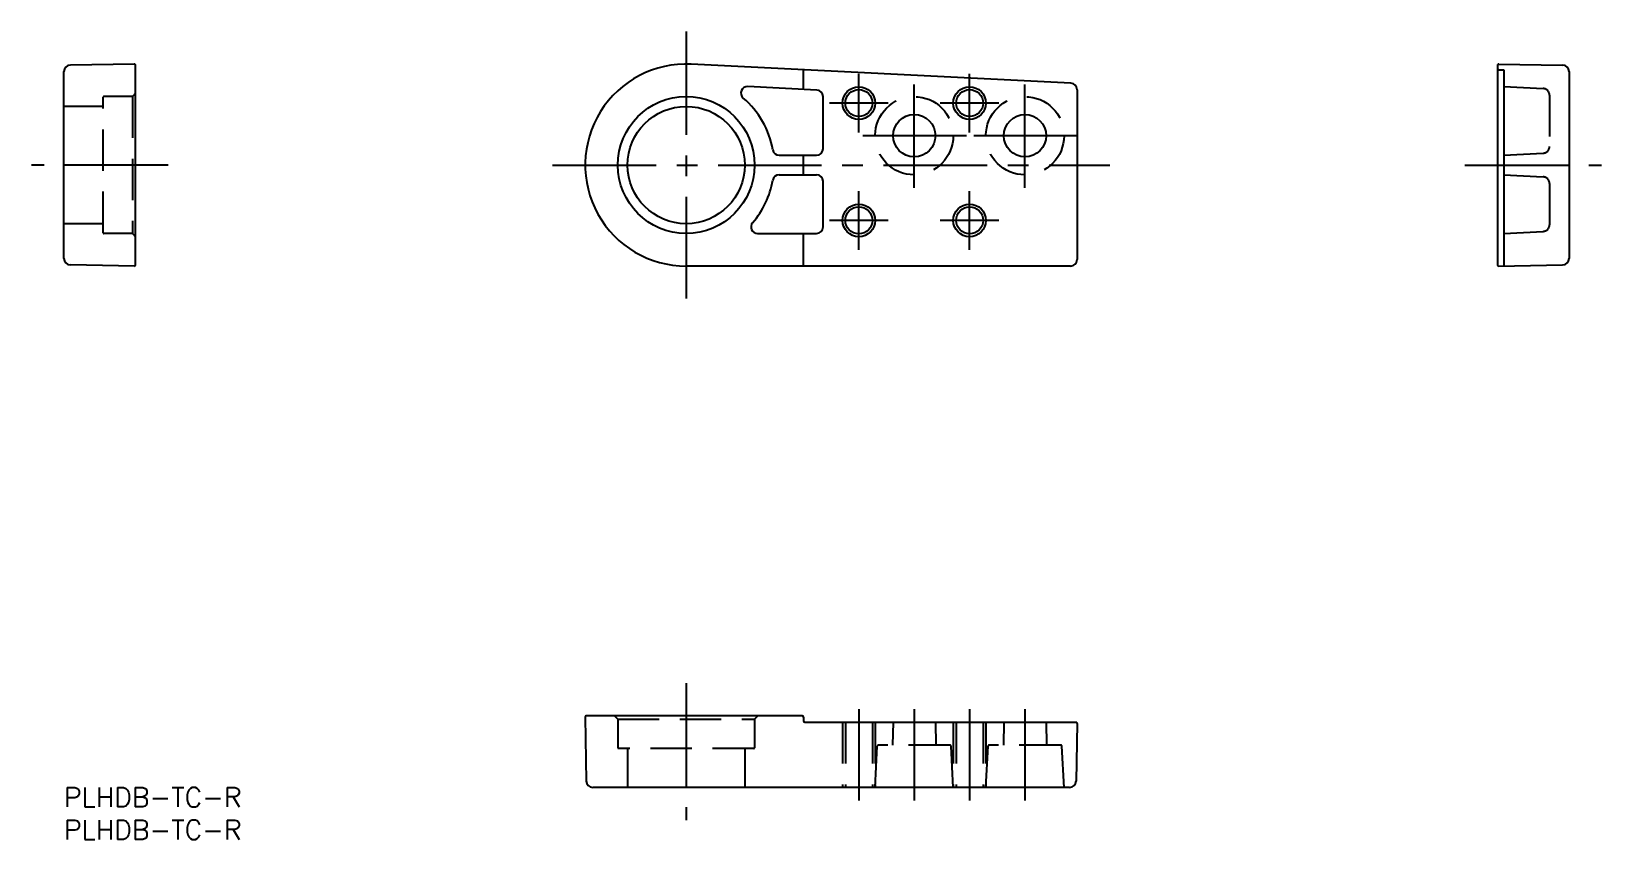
# Model space of a CAD drawing. Extents: x -5 to 236, y -8 to 116.
import ezdxf

# ---------------------------------------------------------------- set-up
doc = ezdxf.new("R2010")
doc.units = 0
doc.header["$LTSCALE"] = 0.5
doc.linetypes.add('CENTER', pattern=[50.8, 31.75, -6.35, 6.35, -6.35])
doc.linetypes.add('DASHED', pattern=[19.05, 12.7, -6.35])
for name, color, linetype in [('MSM_CENTER', 1, 'CENTER'), ('MSM_CONTINUOUS', 7, 'CONTINUOUS'), ('MSM_DASHED', 4, 'DASHED'), ('MSM_NARROW', 5, 'CONTINUOUS'), ('MSM_PART_NUMBER', 7, 'CONTINUOUS')]:
    doc.layers.add(name, color=color, linetype=linetype)
doc.styles.get("Standard").update_dxf_attribs({"font": 'txt.shx', "height": 3, "bigfont": 'bigfont.shx'})

msp = doc.modelspace()

# ---------------------------------------------------------------- linework, layer by layer
at = {"layer": 'MSM_CENTER'}
for p, q in [((95.5, 116), (95.5, 75)), ((122, 100.5), (122, 109.5)), ((139, 100.5), (139, 109.5)), ((130.5, 92), (130.5, 108)), ((147.5, 92), (147.5, 108)), ((126.5, 105), (117.5, 105)), ((143.5, 105), (134.5, 105)), ((138.5, 100), (122.5, 100)), ((155.5, 100), (139.5, 100)), ((16, 95.5), (-5, 95.5)), ((75, 95.5), (160.5, 95.5)), ((215, 95.5), (236, 95.5)), ((122, 82.5), (122, 91.5)), ((139, 82.5), (139, 91.5)), ((126.5, 87), (117.5, 87)), ((143.5, 87), (134.5, 87)), ((95.5, 16), (95.5, -5)), ((122, 12), (122, -2)), ((130.5, 12), (130.5, -2)), ((139, 12), (139, -2)), ((147.5, 12), (147.5, -2))]:
    msp.add_line(p, q, dxfattribs=at)
at = {"layer": 'MSM_CONTINUOUS'}
for p, q in [((10.8, 111), (0.98, 110.83)), ((154.55, 108.05), (96.28, 110.98)), ((220.2, 111), (230.02, 110.83)), ((0, 81.17), (0, 109.83)), ((11, 80.2), (11, 110.8)), ((113.5, 107.11), (113.5, 110.11)), ((220, 110.8), (220, 80.2)), ((220.2, 110.11), (221, 110.1)), ((221, 110.1), (221, 80.02)), ((231, 109.83), (231, 81.17)), ((115.55, 107.01), (104.95, 107.54)), ((155.5, 107.05), (155.5, 81)), ((116.5, 98), (116.5, 106.01)), ((109.78, 97), (115.5, 97)), ((113.5, 94), (113.5, 97)), ((109.78, 94), (115.5, 94)), ((116.5, 86), (116.5, 93)), ((106.45, 85), (115.5, 85)), ((113.5, 80), (113.5, 85)), ((10.8, 80), (0.98, 80.17)), ((154.5, 80), (95.5, 80)), ((220.2, 80), (230.02, 80.17)), ((80, 10.8), (80.17, 0.98)), ((113.3, 11), (80.2, 11)), ((113.5, 10.8), (113.5, 10.2)), ((113.7, 10), (155.3, 10)), ((155.5, 9.8), (155.34, 0.98)), ((154.34, 0), (81.17, 0))]:
    msp.add_line(p, q, dxfattribs=at)
for centre, radius in [((122, 105), 2.07), ((139, 105), 2.07), ((95.5, 95.5), 10.5), ((95.5, 95.5), 9), ((130.5, 100), 3.25), ((147.5, 100), 3.25), ((122, 87), 2.07), ((139, 87), 2.07)]:
    msp.add_circle(centre, radius, dxfattribs=at)
for centre, radius, start, end in [((10.8, 110.8), 0.2, 0, 91), ((95.5, 95.5), 15.5, 87.1189, 270), ((220.2, 110.8), 0.2, 89, 180), ((1, 109.83), 1, 91, 180), ((220.2, 109.91), 0.2, 89, 180), ((230, 109.83), 1, 0, 89), ((104.9, 106.54), 1, 87.1189, 229.5954), ((115.5, 106.01), 1, 0, 87.1189), ((154.5, 107.05), 1, 360, 87.1189), ((95.5, 95.5), 13.5, 9.9282, 49.5954), ((109.78, 98), 1, 189.9282, 270), ((115.5, 98), 1, 270, 0), ((109.78, 93), 1, 90, 170.0718), ((115.5, 93), 1, 0, 90), ((95.5, 95.5), 13.5, 319.0673, 350.0718), ((106.45, 86), 1, 139.0673, 270), ((115.5, 86), 1, 270, 0), ((1, 81.17), 1, 180, 269), ((10.8, 80.2), 0.2, 269, 0), ((154.5, 81), 1, 270, 0), ((220.2, 80.2), 0.2, 180, 271), ((230, 81.17), 1, 271, 0), ((80.2, 10.8), 0.2, 90, 181), ((113.3, 10.8), 0.2, 0, 90), ((113.7, 10.2), 0.2, 180, 270), ((155.3, 9.8), 0.2, 359, 90), ((81.17, 1), 1, 181, 270), ((154.34, 1), 1, 270, 359)]:
    msp.add_arc(centre, radius, start, end, dxfattribs=at)
at = {"layer": 'MSM_DASHED'}
for p, q in [((11, 106.5), (10.5, 106)), ((221, 107.55), (227.05, 107.23)), ((228, 106.23), (228, 98.32)), ((6, 104.5), (0, 104.5)), ((6, 85.1), (6, 105.9)), ((10.5, 106), (6.1, 106)), ((10.5, 106), (10.5, 85)), ((221, 97), (227.05, 97.32)), ((221, 94), (227.05, 93.68)), ((228, 92.68), (228, 86.32)), ((6, 86.5), (0, 86.5)), ((10.5, 85), (6.1, 85)), ((10.5, 85), (11, 84.5)), ((221, 85), (227.05, 85.32)), ((84.5, 11), (85, 10.5)), ((85, 10.5), (85, 6.1)), ((85, 10.5), (106, 10.5)), ((106, 10.5), (106.5, 11)), ((106, 10.5), (106, 6.1)), ((119.5, 10), (119.5, 0)), ((119.93, 10), (119.93, 0)), ((124.07, 10), (124.07, 0)), ((124.5, 10), (124.5, 0)), ((127.25, 10), (127.19, 6.5)), ((133.75, 10), (133.81, 6.5)), ((136.5, 10), (136.5, 0)), ((136.93, 10), (136.93, 0)), ((141.07, 10), (141.07, 0)), ((141.5, 10), (141.5, 0)), ((144.25, 10), (144.19, 6.5)), ((150.75, 10), (150.81, 6.5)), ((105.9, 6), (85.1, 6)), ((86.5, 6), (86.5, 0)), ((104.5, 6), (104.5, 0)), ((124.5, 0), (124.83, 6.31)), ((135.97, 6.5), (125.03, 6.5)), ((136.5, 0), (136.17, 6.31)), ((141.5, 0), (141.83, 6.31)), ((152.97, 6.5), (142.03, 6.5)), ((153.5, 0), (153.17, 6.31))]:
    msp.add_line(p, q, dxfattribs=at)
for centre in [(130.5, 100), (147.5, 100)]:
    msp.add_circle(centre, 6, dxfattribs=at)
for centre, radius, start, end in [((227, 106.23), 1, 0, 87), ((6.1, 105.9), 0.1, 90, 180), ((227, 98.32), 1, 273, 0), ((227, 92.68), 1, 0, 87), ((6.1, 85.1), 0.1, 180, 270), ((227, 86.32), 1, 273, 0), ((85.1, 6.1), 0.1, 180, 270), ((105.9, 6.1), 0.1, 270, 0), ((125.03, 6.3), 0.2, 90, 177), ((135.97, 6.3), 0.2, 3, 90), ((142.03, 6.3), 0.2, 90, 177), ((152.97, 6.3), 0.2, 3, 90)]:
    msp.add_arc(centre, radius, start, end, dxfattribs=at)
at = {"layer": 'MSM_NARROW'}
for centre in [(122, 105), (139, 105), (122, 87), (139, 87)]:
    msp.add_circle(centre, 2.5, dxfattribs=at)

# ---------------------------------------------------------------- texts
at = {"layer": 'MSM_PART_NUMBER'}
for p in [(0, -3), (0, -8)]:
    msp.add_text('PLHDB-TC-R', height=3, dxfattribs=at).set_placement(p)

doc.saveas('drawing.dxf')
